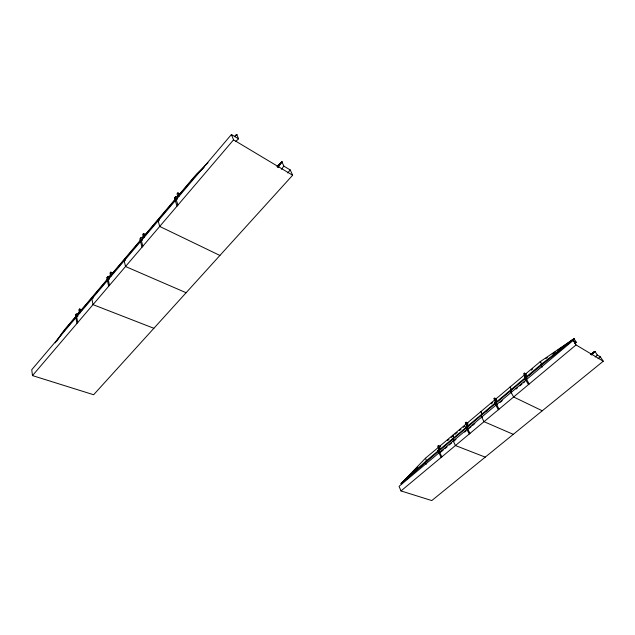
<?xml version="1.0" encoding="UTF-8"?>
<svg xmlns="http://www.w3.org/2000/svg" width="635" height="635" viewBox="0 0 635 635"><rect width="100%" height="100%" fill="white"/><g stroke="black" fill="none" stroke-linecap="round" stroke-linejoin="round"><path stroke-width="0.95" d="M526.788 379.143L526.058 377.896L526.383 376.761L541.282 364.252L574 338.733L576.397 342.424L574.81 343.575M524.558 377.936L525.716 375.896L526.09 376.095L524.367 373.126L523.613 373.761L525.336 376.73L524.962 376.531L524.558 377.936L528.447 384.635M525.82 380.119L496.618 404.59L497.197 404.852L496.173 402.971L496.602 401.764L524.891 378.015M494.697 403.011L495.959 400.907L496.34 401.09L495.221 401.526L494.697 403.011L498.34 409.75M468.249 429.093L467.296 427.204L495.443 403.59L495.864 402.384M481.727 414.258L481.251 415.496L482.243 417.378L481.655 417.124L484.029 421.68L513.278 434.34M467.296 427.204L467.812 425.934L495.125 403.011M465.844 427.244L467.193 425.085L467.582 425.244L466.487 425.672L465.844 427.244L469.249 434.015M453.438 438.007L452.874 439.309L453.795 441.198L455.97 439.38M466.955 429.443L439.674 452.303L440.269 452.525L439.38 450.628L439.984 449.302L466.352 427.164M437.952 450.667L439.777 448.604L438.698 449.032L437.952 450.667L441.134 457.462M278.146 167.457L281.892 161.758L283.821 166.092L290.274 169.982L292.632 175.228L93.639 394.74L32.48 375.602L31.75 369.713L75.938 317.659M55.245 342.876L61.96 333.145L76.129 316.444M56.507 341.447L65.532 328.565L75.74 316.532M281.519 169.315L283.821 166.092M277.63 167.1L281.892 161.758L277.035 166.56M278.09 166.259L281.892 161.758L277.805 166.029M81.947 309.856L79.589 308.967L78.835 309.864L79.335 312.698M113.133 273.113L110.784 272.121L109.99 273.058L110.593 275.86M145.852 234.553L143.51 233.458L142.677 234.45L143.399 237.204M180.221 194.048L177.895 192.842L177.014 193.881L177.856 196.58M76.946 323.469L75.454 314.865L79.462 312.444L80.272 312.745L79.589 308.967M108.664 286.282L106.855 277.789L107.664 276.844L110.792 275.511L111.601 275.852M143.51 233.458L144.478 237.125L143.677 236.752L140.676 237.871L139.827 238.871L141.978 247.229M177.006 206.161L174.482 197.961L175.371 196.906L178.229 196.032L179.022 196.445M78.295 313.523L79.573 312.015M80.97 310.364L107.545 279.035M109.474 276.765L110.752 275.257M112.197 273.558L140.391 240.316M142.875 237.387L144.113 235.926M144.955 234.934L175.347 199.104M179.372 194.358L196.794 173.823L208.018 162.766M78.7 313.341L79.462 312.444M107.545 279.424L77.51 314.817L77.795 316.413M140.518 240.554L108.966 277.741L109.307 279.321M175.816 198.953L141.994 238.823L142.391 240.371M76.708 316.754L107.442 280.551M108.252 279.598L140.525 241.586M141.375 240.586L175.3 200.62M176.197 199.573L231.426 134.517L238.569 138.819L235.72 141.486M234.887 136.676L236.791 134.429L238.569 138.819M32.48 375.602L233.553 139.851L231.426 134.517M277.273 166.934L281.892 161.758M234.823 136.62L236.791 134.429L234.688 136.509M287.615 172.918L290.274 169.982M591.542 354.973L594.924 351.409L597.321 355.028L600.353 356.854L603.25 361.22L431.784 500.57L401.002 490.934L399.058 486.331L438.983 452.882M234.744 136.573L236.791 134.429M438.626 447.151L425.45 458.232L401.114 483.703L409.345 476.798M204.033 167.386L194.27 177.197L176.705 197.906L177.173 199.43M411.567 473.202L401.114 483.703L416.536 470.225M412.956 471.805L417.838 466.9M595.193 357.037L597.321 355.028M591.241 354.655L594.924 351.409L590.852 354.203M420.211 467.019L421.68 465.741M591.161 354.616L594.924 351.409L590.939 354.251M439.611 446.905L440.285 446.334L438.364 445.595L437.682 446.175L439.095 449.175M466.876 425.839L465.368 422.846L466.066 422.251L467.963 423.053M495.61 401.701L493.99 398.724L494.721 398.105L496.578 398.978M439.984 449.302L440.73 449.58L439.309 446.572L466.328 423.839M468.17 425.49L467.035 423.243L494.967 399.733M496.911 401.36L495.697 399.121L524.605 374.793L525.462 376.277M527.082 377.126L525.359 374.158L540.194 361.672L574 338.733L564.912 346.353M447.492 440.595L448.977 439.349M451.215 437.467L453.446 435.594M454.954 434.316L457.224 432.411M459.494 430.506L461.002 429.228M463.272 427.323L464.788 426.053M491.236 403.804L492.72 402.558M531.249 370.157L532.725 368.911M438.698 449.032L439.38 448.453M466.487 425.672L467.193 425.085M495.221 401.526L495.959 400.907M524.962 376.531L525.716 375.896M438.563 450.493L426.069 460.978L401.114 483.703L438.698 451.207M439.38 450.628L466.59 427.8M496.173 402.971L525.304 378.539M526.058 377.896L574 338.733L557.847 350.107M486.172 411.456L487.656 410.202M529.32 375.253L530.804 373.999M467.662 428.847L495.879 405.209L496.459 405.471M526.582 379.476L573.151 340.463L576.397 342.424M441.023 451.898L443.278 450.009M444.778 448.755L447.032 446.865M449.286 444.976L451.541 443.087M464.645 432.11L466.098 430.903M468.987 428.474L471.194 426.625M472.67 425.394L474.877 423.545M500.086 402.431L502.261 400.614M516.08 389.033L517.557 387.802M519.763 385.953L521.97 384.104M523.446 382.873L524.915 381.643M401.002 490.934L576.048 344.932L603.25 361.22M591.145 354.52L594.924 351.409M598.075 358.712L600.353 356.854M552.648 355.997L562.562 347.98M564.856 346.131L574 338.733M545.727 358.64L547.346 357.505M552.196 354.092L555.427 351.814M75.454 314.865L77.891 313.722M106.855 277.789L109.212 276.789M174.482 197.961L175.911 197.517M439.309 446.572L440.047 446.857M153.876 328.295L93.012 304.633L91.892 298.863M485.227 457.129L455.422 445.54L453.2 440.968L453.795 441.198M467.812 425.934L468.543 426.244M465.368 422.846L466.63 423.378M467.035 423.243L467.757 423.553M186.118 292.727L125.532 266.51L124.198 260.818M481.608 411.909L480.885 411.583L482.449 414.576M495.697 399.121L496.411 399.455M493.99 398.724L495.236 399.304M219.908 255.453L159.702 226.441L158.131 220.853M542.266 410.781L513.636 396.986L511.096 392.454L511.667 392.732L510.619 390.858L510.992 389.684L511.699 390.033L510.032 387.056M524.367 373.126L526.185 374.078M525.359 374.158L526.058 374.523M540.885 362.053L540.194 361.672L541.972 364.633L541.282 364.252L541.012 365.355L542.131 367.22M233.553 139.851L292.632 175.228M573.151 340.463L576.048 344.932M525.32 377.301L529.209 384M494.721 398.105L496.34 401.09M495.435 402.399L499.078 409.131M495.443 403.59L496.118 404.844M466.066 422.251L467.582 425.244M466.55 426.649L469.964 433.411M452.707 435.3L453.803 437.547M438.364 445.595L439.777 448.604M438.634 450.088L441.825 456.882M425.45 458.232L426.823 461.248L426.069 460.978L425.426 462.336L426.291 464.241M177.895 192.842L178.745 195.54M175.371 196.906L177.903 205.105M158.694 219.131L159.131 220.67M140.676 237.871L142.827 246.221M124.865 259.009L125.23 260.572M110.784 272.121L111.395 274.915M107.664 276.844L109.482 285.329M92.654 296.966L92.964 298.553M76.216 313.96L77.724 322.556"/></g></svg>
